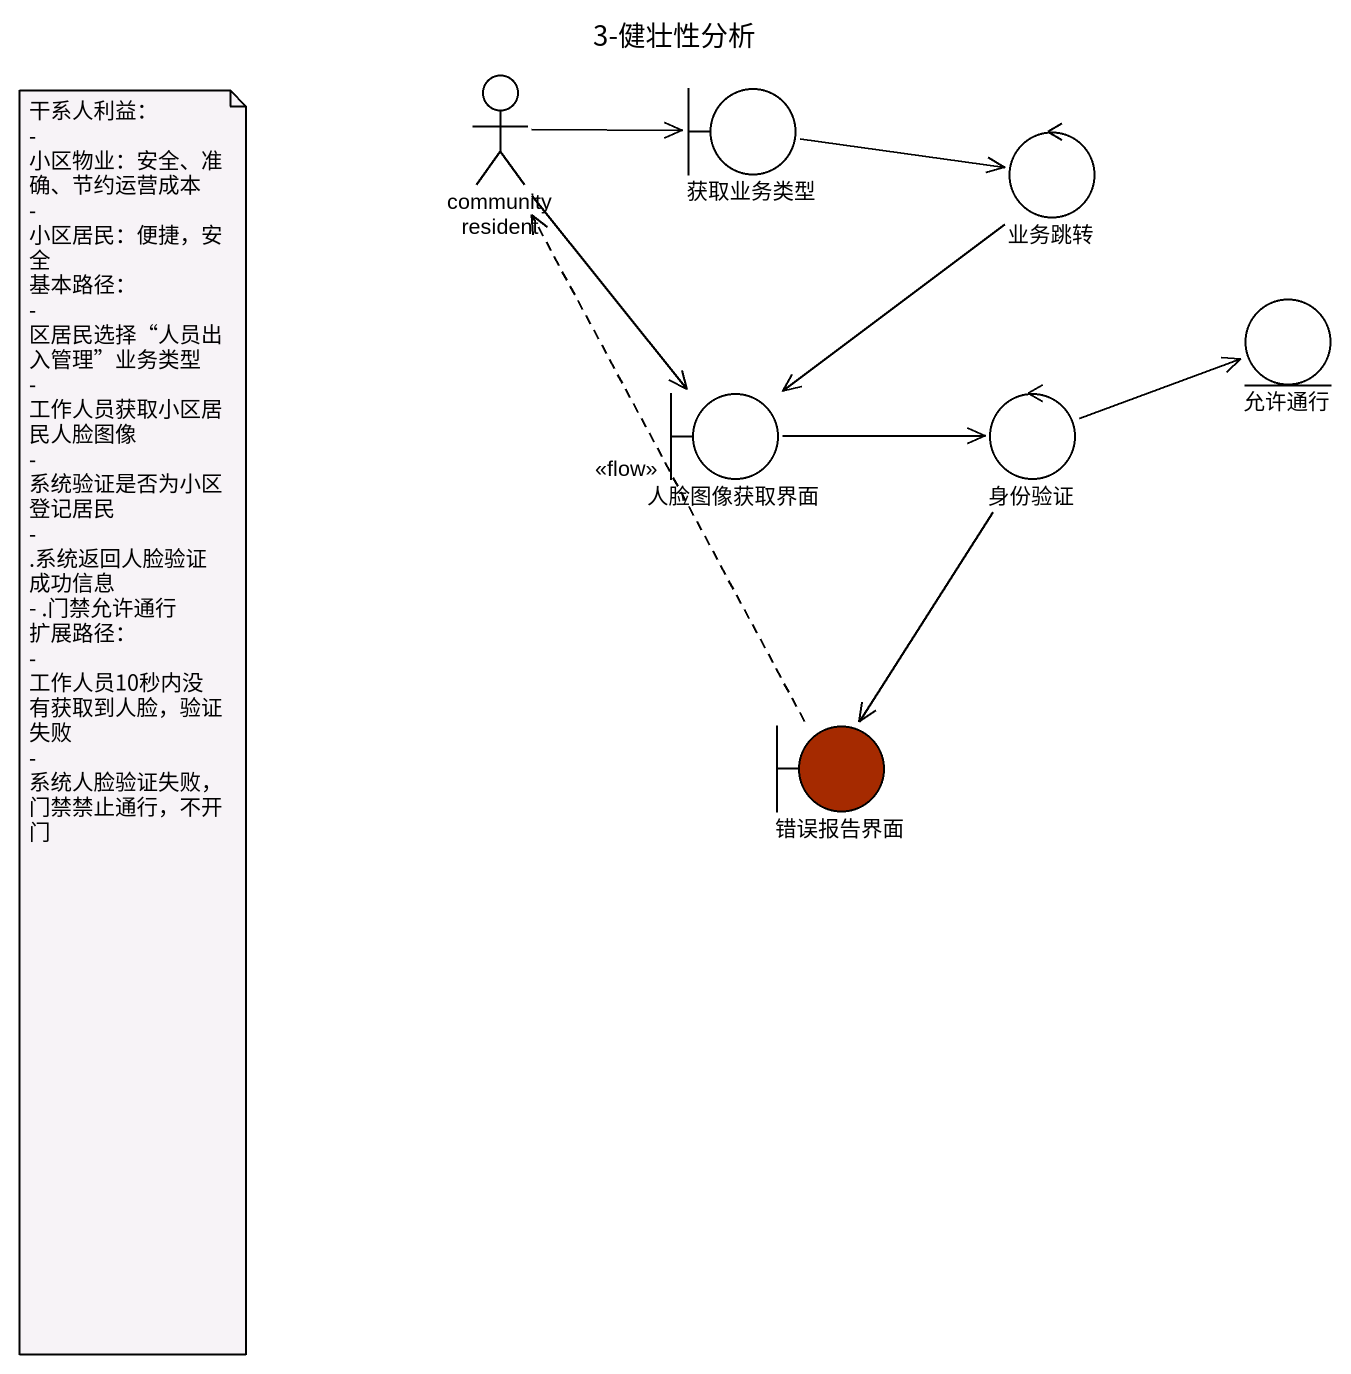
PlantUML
@startuml
title 3-健壮性分析
actor "community resident" as community_resident
boundary 获取业务类型
control 业务跳转
entity 允许通行
boundary 人脸图像获取界面
control 身份验证
boundary 错误报告界面 #A52A00
community_resident -right-> 获取业务类型
community_resident --> 人脸图像获取界面
获取业务类型 -right-> 业务跳转
业务跳转 --> 人脸图像获取界面
人脸图像获取界面 -right-> 身份验证
身份验证 -right-> 允许通行
身份验证 --> 错误报告界面
错误报告界面 .up.> community_resident : <<flow>>
note as N1
  干系人利益：
  - 小区物业：安全、准确、节约运营成本
  - 小区居民：便捷，安全
  基本路径：
  - 区居民选择“人员出入管理”业务类型
  - 工作人员获取小区居民人脸图像
  - 系统验证是否为小区登记居民
  - .系统返回人脸验证成功信息
  - .门禁允许通行
  扩展路径：
  - 工作人员10秒内没有获取到人脸，验证失败
  - 系统人脸验证失败，门禁禁止通行，不开门
end note
@enduml
